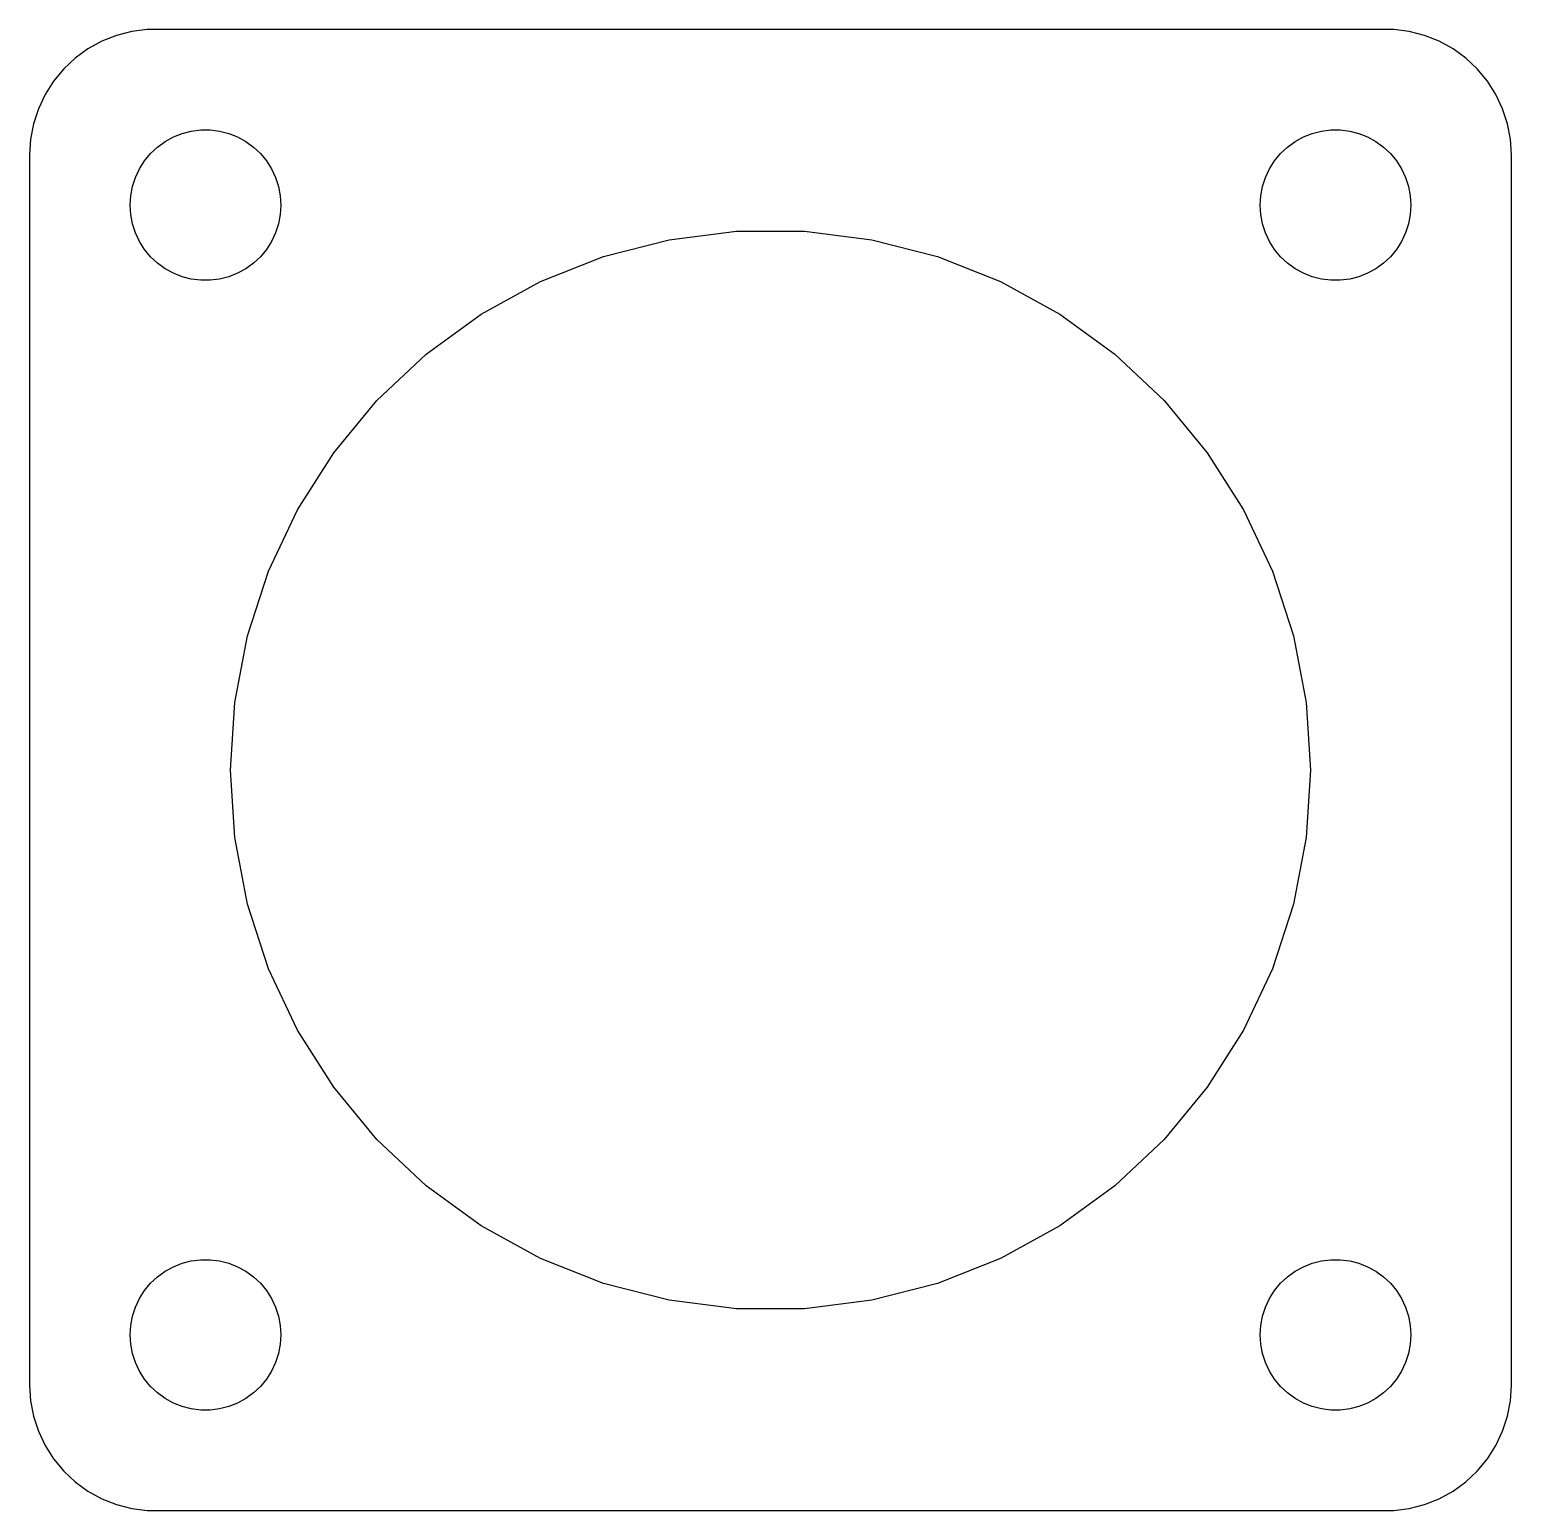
# Model space of a CAD drawing. Header units: metres. Extents: x -29.5 to 29.5, y -29.5 to 29.5.
import ezdxf

# ---------------------------------------------------------------- set-up
doc = ezdxf.new("R2010")
doc.units = ezdxf.units.M

msp = doc.modelspace()

# ---------------------------------------------------------------- linework, layer by layer
for p, q in [((-26.6289, 29.0241), (-27.1791, 28.7216)), ((-26.0451, 29.2553), (-26.6289, 29.0241)), ((-25.4369, 29.4114), (-26.0451, 29.2553)), ((-24.8139, 29.4901), (-25.4369, 29.4114)), ((24.8139, 29.4901), (-24.8139, 29.4901)), ((25.4369, 29.4114), (24.8139, 29.4901)), ((26.0451, 29.2553), (25.4369, 29.4114)), ((26.6289, 29.0241), (26.0451, 29.2553)), ((27.1791, 28.7216), (26.6289, 29.0241)), ((-27.6871, 28.3526), (-28.1448, 27.9227)), ((-27.1791, 28.7216), (-27.6871, 28.3526)), ((27.6871, 28.3526), (27.1791, 28.7216)), ((28.1448, 27.9227), (27.6871, 28.3526)), ((-28.1448, 27.9227), (-28.5451, 27.4389)), ((28.5451, 27.4389), (28.1448, 27.9227)), ((-28.5451, 27.4389), (-28.8815, 26.9088)), ((28.8815, 26.9088), (28.5451, 27.4389)), ((-28.8815, 26.9088), (-29.1489, 26.3406)), ((29.1489, 26.3406), (28.8815, 26.9088)), ((-29.1489, 26.3406), (-29.3429, 25.7434)), ((29.3429, 25.7434), (29.1489, 26.3406)), ((-29.3429, 25.7434), (-29.4606, 25.1267)), ((-23.427, 25.3532), (-23.0621, 25.4469)), ((-23.0621, 25.4469), (-22.6884, 25.4941)), ((-22.6884, 25.4941), (-22.3116, 25.4941)), ((-22.3116, 25.4941), (-21.9379, 25.4469)), ((-21.9379, 25.4469), (-21.5729, 25.3532)), ((21.5729, 25.3532), (21.9379, 25.4469)), ((21.9379, 25.4469), (22.3116, 25.4941)), ((22.3116, 25.4941), (22.6884, 25.4941)), ((22.6884, 25.4941), (23.0621, 25.4469)), ((23.0621, 25.4469), (23.427, 25.3532)), ((29.4606, 25.1267), (29.3429, 25.7434)), ((-29.4606, 25.1267), (-29.5, 24.5)), ((-24.6869, 24.5536), (-24.4123, 24.8115)), ((-24.4123, 24.8115), (-24.1075, 25.033)), ((-24.1075, 25.033), (-23.7773, 25.2145)), ((-23.7773, 25.2145), (-23.427, 25.3532)), ((-21.5729, 25.3532), (-21.2227, 25.2145)), ((-21.2227, 25.2145), (-20.8925, 25.033)), ((-20.8925, 25.033), (-20.5877, 24.8115)), ((-20.5877, 24.8115), (-20.3131, 24.5536)), ((20.3131, 24.5536), (20.5877, 24.8115)), ((20.5877, 24.8115), (20.8925, 25.033)), ((20.8925, 25.033), (21.2227, 25.2145)), ((21.2227, 25.2145), (21.5729, 25.3532)), ((23.427, 25.3532), (23.7773, 25.2145)), ((23.7773, 25.2145), (24.1075, 25.033)), ((24.1075, 25.033), (24.4123, 24.8115)), ((24.4123, 24.8115), (24.6869, 24.5536)), ((29.5, 24.5), (29.4606, 25.1267)), ((-29.5, 24.5), (-29.5, -24.5)), ((-25.1289, 23.9453), (-24.927, 24.2634)), ((-24.927, 24.2634), (-24.6869, 24.5536)), ((-20.3131, 24.5536), (-20.0729, 24.2634)), ((-20.0729, 24.2634), (-19.8711, 23.9453)), ((19.8711, 23.9453), (20.0729, 24.2634)), ((20.0729, 24.2634), (20.3131, 24.5536)), ((24.6869, 24.5536), (24.927, 24.2634)), ((24.927, 24.2634), (25.1289, 23.9453)), ((29.5, -24.5), (29.5, 24.5)), ((-25.4057, 23.2461), (-25.2893, 23.6044)), ((-25.2893, 23.6044), (-25.1289, 23.9453)), ((-19.8711, 23.9453), (-19.7107, 23.6044)), ((-19.7107, 23.6044), (-19.5942, 23.2461)), ((19.5942, 23.2461), (19.7107, 23.6044)), ((19.7107, 23.6044), (19.8711, 23.9453)), ((25.1289, 23.9453), (25.2893, 23.6044)), ((25.2893, 23.6044), (25.4057, 23.2461)), ((-25.4763, 22.876), (-25.4057, 23.2461)), ((-19.5942, 23.2461), (-19.5237, 22.876)), ((19.5237, 22.876), (19.5942, 23.2461)), ((25.4057, 23.2461), (25.4763, 22.876)), ((-25.5, 22.5), (-25.4763, 22.876)), ((-25.4763, 22.124), (-25.5, 22.5)), ((-19.5237, 22.876), (-19.5, 22.5)), ((-19.5, 22.5), (-19.5237, 22.124)), ((19.5, 22.5), (19.5237, 22.876)), ((19.5237, 22.124), (19.5, 22.5)), ((25.4763, 22.876), (25.5, 22.5)), ((25.5, 22.5), (25.4763, 22.124)), ((-25.4057, 21.7539), (-25.4763, 22.124)), ((-19.5237, 22.124), (-19.5942, 21.7539)), ((19.5942, 21.7539), (19.5237, 22.124)), ((25.4763, 22.124), (25.4057, 21.7539)), ((-25.2893, 21.3956), (-25.4057, 21.7539)), ((-25.1289, 21.0547), (-25.2893, 21.3956)), ((-19.7107, 21.3956), (-19.8711, 21.0547)), ((-19.5942, 21.7539), (-19.7107, 21.3956)), ((-4.02869, 21.1192), (-1.34999, 21.4576)), ((-1.34999, 21.4576), (1.34999, 21.4576)), ((1.34999, 21.4576), (4.02869, 21.1192)), ((19.7107, 21.3956), (19.5942, 21.7539)), ((19.8711, 21.0547), (19.7107, 21.3956)), ((25.2893, 21.3956), (25.1289, 21.0547)), ((25.4057, 21.7539), (25.2893, 21.3956)), ((-24.927, 20.7366), (-25.1289, 21.0547)), ((-24.6869, 20.4464), (-24.927, 20.7366)), ((-20.0729, 20.7366), (-20.3131, 20.4464)), ((-19.8711, 21.0547), (-20.0729, 20.7366)), ((-6.64386, 20.4477), (-4.02869, 21.1192)), ((4.02869, 21.1192), (6.64386, 20.4477)), ((20.0729, 20.7366), (19.8711, 21.0547)), ((20.3131, 20.4464), (20.0729, 20.7366)), ((24.927, 20.7366), (24.6869, 20.4464)), ((25.1289, 21.0547), (24.927, 20.7366)), ((-24.4123, 20.1884), (-24.6869, 20.4464)), ((-24.1075, 19.967), (-24.4123, 20.1884)), ((-20.5877, 20.1884), (-20.8925, 19.967)), ((-20.3131, 20.4464), (-20.5877, 20.1884)), ((-9.15425, 19.4538), (-6.64386, 20.4477)), ((6.64386, 20.4477), (9.15425, 19.4538)), ((20.5877, 20.1884), (20.3131, 20.4464)), ((20.8925, 19.967), (20.5877, 20.1884)), ((24.4123, 20.1884), (24.1075, 19.967)), ((24.6869, 20.4464), (24.4123, 20.1884)), ((-23.7773, 19.7855), (-24.1075, 19.967)), ((-23.427, 19.6468), (-23.7773, 19.7855)), ((-23.0621, 19.5531), (-23.427, 19.6468)), ((-22.6884, 19.5059), (-23.0621, 19.5531)), ((-22.3116, 19.5059), (-22.6884, 19.5059)), ((-21.9379, 19.5531), (-22.3116, 19.5059)), ((-21.5729, 19.6468), (-21.9379, 19.5531)), ((-21.2227, 19.7855), (-21.5729, 19.6468)), ((-20.8925, 19.967), (-21.2227, 19.7855)), ((21.2227, 19.7855), (20.8925, 19.967)), ((21.5729, 19.6468), (21.2227, 19.7855)), ((21.9379, 19.5531), (21.5729, 19.6468)), ((22.3116, 19.5059), (21.9379, 19.5531)), ((22.6884, 19.5059), (22.3116, 19.5059)), ((23.0621, 19.5531), (22.6884, 19.5059)), ((23.427, 19.6468), (23.0621, 19.5531)), ((23.7773, 19.7855), (23.427, 19.6468)), ((24.1075, 19.967), (23.7773, 19.7855)), ((-11.5203, 18.153), (-9.15425, 19.4538)), ((9.15425, 19.4538), (11.5203, 18.153)), ((-13.7046, 16.566), (-11.5203, 18.153)), ((11.5203, 18.153), (13.7046, 16.566)), ((-15.6728, 14.7178), (-13.7046, 16.566)), ((13.7046, 16.566), (15.6728, 14.7178)), ((-17.3939, 12.6374), (-15.6728, 14.7178)), ((15.6728, 14.7178), (17.3939, 12.6374)), ((-18.8406, 10.3577), (-17.3939, 12.6374)), ((17.3939, 12.6374), (18.8406, 10.3577)), ((-19.9902, 7.91467), (-18.8406, 10.3577)), ((18.8406, 10.3577), (19.9902, 7.91467)), ((-20.8245, 5.34683), (-19.9902, 7.91467)), ((19.9902, 7.91467), (20.8245, 5.34683)), ((-21.3305, 2.69466), (-20.8245, 5.34683)), ((20.8245, 5.34683), (21.3305, 2.69466)), ((-21.5, 0), (-21.3305, 2.69466)), ((21.3305, 2.69466), (21.5, 0)), ((-21.3305, -2.69466), (-21.5, 0)), ((21.5, 0), (21.3305, -2.69466)), ((-20.8245, -5.34683), (-21.3305, -2.69466)), ((21.3305, -2.69466), (20.8245, -5.34683)), ((-19.9902, -7.91467), (-20.8245, -5.34683)), ((20.8245, -5.34683), (19.9902, -7.91467)), ((-18.8406, -10.3577), (-19.9902, -7.91467)), ((19.9902, -7.91467), (18.8406, -10.3577)), ((-17.3939, -12.6374), (-18.8406, -10.3577)), ((18.8406, -10.3577), (17.3939, -12.6374)), ((-15.6728, -14.7178), (-17.3939, -12.6374)), ((17.3939, -12.6374), (15.6728, -14.7178)), ((-13.7046, -16.566), (-15.6728, -14.7178)), ((15.6728, -14.7178), (13.7046, -16.566)), ((-11.5203, -18.153), (-13.7046, -16.566)), ((13.7046, -16.566), (11.5203, -18.153)), ((-9.15425, -19.4538), (-11.5203, -18.153)), ((11.5203, -18.153), (9.15425, -19.4538)), ((-6.64386, -20.4477), (-9.15425, -19.4538)), ((9.15425, -19.4538), (6.64386, -20.4477)), ((-24.4123, -20.1884), (-24.1075, -19.967)), ((-24.1075, -19.967), (-23.7773, -19.7855)), ((-23.7773, -19.7855), (-23.427, -19.6468)), ((-23.427, -19.6468), (-23.0621, -19.5531)), ((-23.0621, -19.5531), (-22.6884, -19.5059)), ((-22.6884, -19.5059), (-22.3116, -19.5059)), ((-22.3116, -19.5059), (-21.9379, -19.5531)), ((-21.9379, -19.5531), (-21.5729, -19.6468)), ((-21.5729, -19.6468), (-21.2227, -19.7855)), ((-21.2227, -19.7855), (-20.8925, -19.967)), ((-20.8925, -19.967), (-20.5877, -20.1884)), ((20.5877, -20.1884), (20.8925, -19.967)), ((20.8925, -19.967), (21.2227, -19.7855)), ((21.2227, -19.7855), (21.5729, -19.6468)), ((21.5729, -19.6468), (21.9379, -19.5531)), ((21.9379, -19.5531), (22.3116, -19.5059)), ((22.3116, -19.5059), (22.6884, -19.5059)), ((22.6884, -19.5059), (23.0621, -19.5531)), ((23.0621, -19.5531), (23.427, -19.6468)), ((23.427, -19.6468), (23.7773, -19.7855)), ((23.7773, -19.7855), (24.1075, -19.967)), ((24.1075, -19.967), (24.4123, -20.1884)), ((-24.927, -20.7366), (-24.6869, -20.4464)), ((-24.6869, -20.4464), (-24.4123, -20.1884)), ((-20.5877, -20.1884), (-20.3131, -20.4464)), ((-20.3131, -20.4464), (-20.0729, -20.7366)), ((-4.02869, -21.1192), (-6.64386, -20.4477)), ((6.64386, -20.4477), (4.02869, -21.1192)), ((20.0729, -20.7366), (20.3131, -20.4464)), ((20.3131, -20.4464), (20.5877, -20.1884)), ((24.4123, -20.1884), (24.6869, -20.4464)), ((24.6869, -20.4464), (24.927, -20.7366)), ((-25.2893, -21.3956), (-25.1289, -21.0547)), ((-25.1289, -21.0547), (-24.927, -20.7366)), ((-20.0729, -20.7366), (-19.8711, -21.0547)), ((-19.8711, -21.0547), (-19.7107, -21.3956)), ((-1.34999, -21.4576), (-4.02869, -21.1192)), ((4.02869, -21.1192), (1.34999, -21.4576)), ((19.7107, -21.3956), (19.8711, -21.0547)), ((19.8711, -21.0547), (20.0729, -20.7366)), ((24.927, -20.7366), (25.1289, -21.0547)), ((25.1289, -21.0547), (25.2893, -21.3956)), ((-25.4763, -22.124), (-25.4057, -21.7539)), ((-25.4057, -21.7539), (-25.2893, -21.3956)), ((-19.7107, -21.3956), (-19.5942, -21.7539)), ((-19.5942, -21.7539), (-19.5237, -22.124)), ((1.34999, -21.4576), (-1.34999, -21.4576)), ((19.5237, -22.124), (19.5942, -21.7539)), ((19.5942, -21.7539), (19.7107, -21.3956)), ((25.2893, -21.3956), (25.4057, -21.7539)), ((25.4057, -21.7539), (25.4763, -22.124)), ((-25.5, -22.5), (-25.4763, -22.124)), ((-19.5237, -22.124), (-19.5, -22.5)), ((19.5, -22.5), (19.5237, -22.124)), ((25.4763, -22.124), (25.5, -22.5)), ((-25.4763, -22.876), (-25.5, -22.5)), ((-25.4057, -23.2461), (-25.4763, -22.876)), ((-19.5237, -22.876), (-19.5942, -23.2461)), ((-19.5, -22.5), (-19.5237, -22.876)), ((19.5237, -22.876), (19.5, -22.5)), ((19.5942, -23.2461), (19.5237, -22.876)), ((25.4763, -22.876), (25.4057, -23.2461)), ((25.5, -22.5), (25.4763, -22.876)), ((-25.2893, -23.6044), (-25.4057, -23.2461)), ((-19.5942, -23.2461), (-19.7107, -23.6044)), ((19.7107, -23.6044), (19.5942, -23.2461)), ((25.4057, -23.2461), (25.2893, -23.6044)), ((-25.1289, -23.9453), (-25.2893, -23.6044)), ((-24.927, -24.2634), (-25.1289, -23.9453)), ((-19.8711, -23.9453), (-20.0729, -24.2634)), ((-19.7107, -23.6044), (-19.8711, -23.9453)), ((19.8711, -23.9453), (19.7107, -23.6044)), ((20.0729, -24.2634), (19.8711, -23.9453)), ((25.1289, -23.9453), (24.927, -24.2634)), ((25.2893, -23.6044), (25.1289, -23.9453)), ((-29.5, -24.5), (-29.4606, -25.1267)), ((-24.6869, -24.5536), (-24.927, -24.2634)), ((-24.4123, -24.8115), (-24.6869, -24.5536)), ((-20.3131, -24.5536), (-20.5877, -24.8115)), ((-20.0729, -24.2634), (-20.3131, -24.5536)), ((20.3131, -24.5536), (20.0729, -24.2634)), ((20.5877, -24.8115), (20.3131, -24.5536)), ((24.6869, -24.5536), (24.4123, -24.8115)), ((24.927, -24.2634), (24.6869, -24.5536)), ((29.4606, -25.1267), (29.5, -24.5)), ((-29.4606, -25.1267), (-29.3429, -25.7434)), ((-24.1075, -25.033), (-24.4123, -24.8115)), ((-23.7773, -25.2145), (-24.1075, -25.033)), ((-23.427, -25.3532), (-23.7773, -25.2145)), ((-23.0621, -25.4469), (-23.427, -25.3532)), ((-21.5729, -25.3532), (-21.9379, -25.4469)), ((-21.2227, -25.2145), (-21.5729, -25.3532)), ((-20.8925, -25.033), (-21.2227, -25.2145)), ((-20.5877, -24.8115), (-20.8925, -25.033)), ((20.8925, -25.033), (20.5877, -24.8115)), ((21.2227, -25.2145), (20.8925, -25.033)), ((21.5729, -25.3532), (21.2227, -25.2145)), ((21.9379, -25.4469), (21.5729, -25.3532)), ((23.427, -25.3532), (23.0621, -25.4469)), ((23.7773, -25.2145), (23.427, -25.3532)), ((24.1075, -25.033), (23.7773, -25.2145)), ((24.4123, -24.8115), (24.1075, -25.033)), ((29.3429, -25.7434), (29.4606, -25.1267)), ((-29.3429, -25.7434), (-29.1489, -26.3406)), ((-22.6884, -25.4941), (-23.0621, -25.4469)), ((-22.3116, -25.4941), (-22.6884, -25.4941)), ((-21.9379, -25.4469), (-22.3116, -25.4941)), ((22.3116, -25.4941), (21.9379, -25.4469)), ((22.6884, -25.4941), (22.3116, -25.4941)), ((23.0621, -25.4469), (22.6884, -25.4941)), ((29.1489, -26.3406), (29.3429, -25.7434)), ((-29.1489, -26.3406), (-28.8815, -26.9088)), ((28.8815, -26.9088), (29.1489, -26.3406)), ((-28.8815, -26.9088), (-28.5451, -27.4389)), ((28.5451, -27.4389), (28.8815, -26.9088)), ((-28.5451, -27.4389), (-28.1448, -27.9227)), ((28.1448, -27.9227), (28.5451, -27.4389)), ((-28.1448, -27.9227), (-27.6871, -28.3526)), ((27.6871, -28.3526), (28.1448, -27.9227)), ((-27.6871, -28.3526), (-27.1791, -28.7216)), ((-27.1791, -28.7216), (-26.6289, -29.0241)), ((26.6289, -29.0241), (27.1791, -28.7216)), ((27.1791, -28.7216), (27.6871, -28.3526)), ((-26.6289, -29.0241), (-26.0451, -29.2553)), ((-26.0451, -29.2553), (-25.4369, -29.4114)), ((-25.4369, -29.4114), (-24.8139, -29.4901)), ((-24.8139, -29.4901), (24.8139, -29.4901)), ((24.8139, -29.4901), (25.4369, -29.4114)), ((25.4369, -29.4114), (26.0451, -29.2553)), ((26.0451, -29.2553), (26.6289, -29.0241))]:
    msp.add_line(p, q)

doc.saveas('drawing.dxf')
